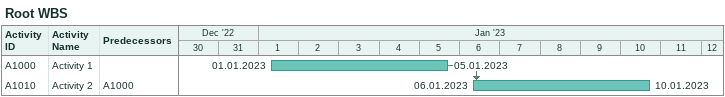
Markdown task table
Root WBS

| ID | Task | Start | Finish | Predecessors |
|---|---|---|---|---|
| A1000 | Activity 1 | 2023-01-01 | 2023-01-05 |  |
| A1010 | Activity 2 | 2023-01-06 | 2023-01-10 | A1000 |
